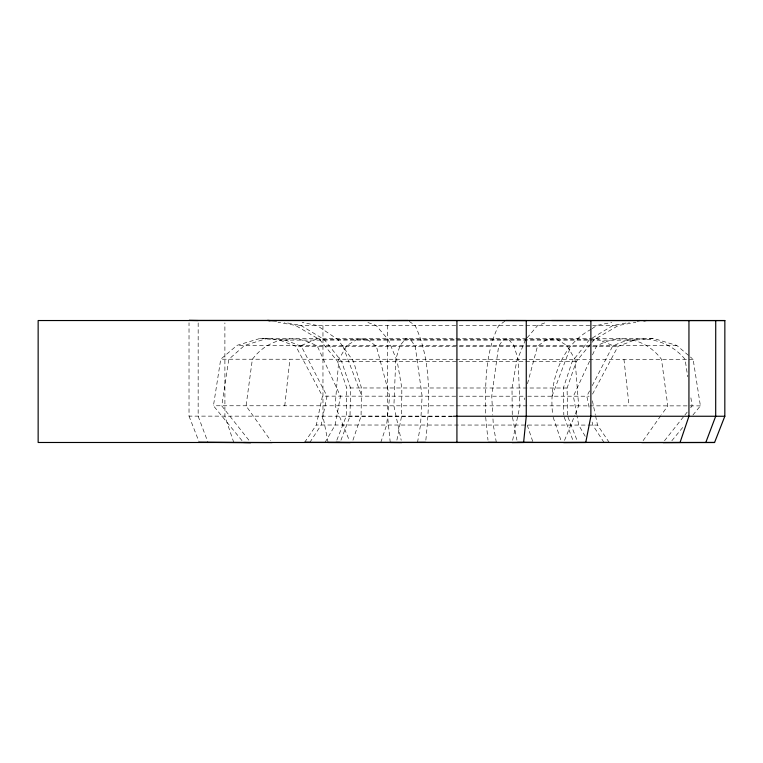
<?xml version="1.0" encoding="UTF-8"?>
<svg xmlns="http://www.w3.org/2000/svg" width="763" height="763" viewBox="0 0 763 763"><rect width="100%" height="100%" fill="white"/><g stroke="black" fill="none" stroke-linecap="round" stroke-linejoin="round"><path stroke-width="0.57" stroke-dasharray="3.81 2.86" d="M198.17 322.902L198.151 416.255L208.051 442.483M336.845 440.165L346.24 416.121L346.774 387.966L337.532 361.357L319.659 339.592L295.357 325.362L278.028 322.263M425.849 440.137C429.722 402.053 431.753 360.909 415.101 325.439L408.815 321.118M284.752 405.878L289.892 359.335M242.014 440.652L213.44 405.763L220.726 359.22L237.035 345.353L260.202 338.4L653.672 338.495L676.838 345.467L689.514 356.254M417.514 442.435L420.527 425.077L422.111 396.207L415.234 346.412L411.038 340.164L406.002 338.495L400.003 345.467L395.787 359.335L393.899 405.878L401.204 440.299M396.903 440.137L401.576 416.178L401.843 388.014L397.218 361.414L388.272 339.659L376.121 325.439L367.594 322.406M304.647 442.359L316.311 425.01L322.444 396.14L295.891 346.326L279.678 340.079L260.202 338.4M512.641 440.299L519.937 405.878L518.058 359.335L513.842 345.467L507.843 338.495L502.798 340.164L498.601 346.412L491.734 396.207L492.745 414.681M527.491 383.751L537.448 346.412L545.555 340.164L555.292 338.495L566.88 345.467L575.025 359.335L578.669 405.878L575.13 414.519M380.785 442.435L386.612 425.077L389.674 396.207L376.397 346.412L368.291 340.164L358.543 338.495L346.965 345.467L338.81 359.335L335.176 405.878L349.33 440.432M352.935 440.232L361.061 416.178L361.519 388.014L353.507 361.414L338.028 339.659L316.979 325.439L302.11 322.387M567.586 415.005L567.081 388.014L576.332 361.414L591.23 343.293M340.937 440.232L350.017 416.178L350.532 388.014L341.614 361.414L324.351 339.659L300.88 325.439L284.58 322.434M552.021 396.207L570.8 346.412M564.506 440.432L574.682 415.597M525.564 339.659L516.627 361.414L512.002 388.014L512.259 415.005M589.541 361.242L573.394 396.207L576.79 414.681M592.479 354.881L596.399 346.412C618.516 332.592 646.108 338.419 661.492 359.335L667.787 405.878L661.616 414.576M589.561 390.904L586.833 396.207L589.437 408.911M592.288 385.611L612.489 346.412C636.428 332.906 667.511 337.914 685.088 359.335L687.721 376.788M592.517 394.128L617.973 346.412L634.187 340.164L653.672 338.495M325.048 442.435L335.148 425.077L340.451 396.207L317.446 346.412C295.329 332.592 267.737 338.419 252.353 359.335L246.058 405.878L270.731 440.661M309.835 442.435L321.109 425.077L327.031 396.207L301.395 346.412L285.734 340.164L266.916 338.495L244.532 345.467L237.035 345.353M643.104 440.661L660.93 415.539M664.506 440.756L684.125 415.978M684.85 415.062L687.759 411.391M690.658 407.719L692.117 405.878L690.534 395.406M589.532 339.659L572.26 361.414L563.332 388.014L563.819 415.005M591.974 342.387L594.215 339.659L618.516 325.439L635.846 322.358M671.831 440.756L683.867 426.069M692.89 415.062L700.405 405.878L693.138 359.335L690.42 357.027M527.09 337.885L537.715 325.439L546.251 322.406M505.02 321.118L498.744 325.439C484.886 352.954 485.335 384.914 485.564 415.005M591.125 329.32C560.795 345.286 548.435 382.425 552.765 415.005M592.088 328.672L596.866 325.439L611.735 322.387M592.47 337.885L613.013 325.439L629.313 322.434M301.414 345.467L317.799 338.495M455.759 325.439L295.357 325.362M459.25 325.439L618.516 325.439M594.215 339.659L319.659 339.592M634.187 340.164L279.678 340.079M676.838 345.467L244.532 345.467L228.786 359.335L221.747 405.878L249.329 440.756M455.73 346.412L295.891 346.326M459.307 346.412L617.973 346.412M693.138 359.335L220.726 359.22M576.332 361.414L337.532 361.357M567.081 388.014L346.774 387.966M455.759 396.207L322.444 396.14M459.24 396.207L524.171 396.207L524.534 399.669M527.653 396.207L589.122 396.207M700.405 405.878L213.44 405.763M452.335 416.178L346.24 416.121M452.221 416.255L189.024 416.121L189.024 322.768M609.198 442.435L597.534 425.077L316.311 425.01M596.046 338.495L612.422 345.467M604.01 442.435L592.746 425.077L591.563 419.307M585.231 436.312L578.697 425.077L577 415.845M568.034 417.266L577 440.232M189.024 416.121L199.267 442.359M564.248 417.266L572.908 440.232M343.035 346.412L361.824 396.207M553.156 417.266L560.91 440.232M233.783 442.483L224.913 416.255L224.885 322.902M527.233 425.077L533.06 442.435M592.393 400.823L595.331 414.681M595.579 415.845L597.534 425.077M512.488 417.313L516.942 440.137M328.09 442.483L322.968 416.255L322.959 322.902M496.331 442.435L493.318 425.077L492.812 415.845M623.953 359.335L629.094 405.878M485.688 417.313L487.986 440.137M390.236 442.483L387.585 416.255L387.575 322.902"/><path stroke-width="1.14" d="M688.951 320.546L688.932 416.255L680.052 442.483L641.74 442.588M715.723 320.546L715.694 416.255L705.794 442.483M663.057 442.588L714.578 442.483L724.821 416.255L724.85 320.546L189.024 320.412L198.17 320.546M637.467 320.937L639.795 320.508M643.934 320.918L646.242 320.508M512.154 442.588L523.609 442.483L526.26 416.255L526.27 320.546L505.926 320.508M563.628 442.588L585.746 442.483L590.877 416.255L590.886 320.546L551.582 320.508M387.575 320.546L407.919 320.508M417.514 442.435L425.62 442.416M724.85 320.546L38.15 320.536L38.15 442.483L714.578 442.483M453.394 416.255L724.821 416.255M609.198 442.435L304.647 442.359L309.835 442.435M488.225 442.416L496.331 442.435M517.381 442.416L533.06 442.435M272.105 442.588L199.267 442.359L250.789 442.588L243.511 442.483M328.09 442.483L350.217 442.588M390.236 442.483L401.691 442.588M335.997 442.359L340.117 442.416M269.94 320.822L267.632 320.412L276.425 320.937M456.923 320.508L456.923 442.588"/></g></svg>
